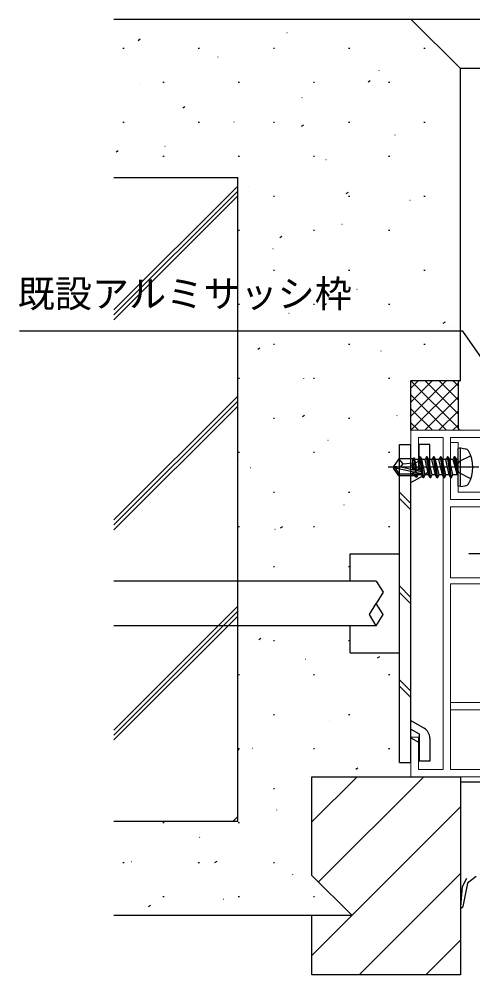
# Model space of a CAD drawing. Units: millimetres, scale not verified. Extents: x -437 to 438, y -331 to 329.
# Drawn here: x -123.4 to -31.7, y -232.8 to -39.8 of the extents above; entities that cross this region are included whole.
import ezdxf
from ezdxf.enums import TextEntityAlignment as Align

# ---------------------------------------------------------------- set-up
doc = ezdxf.new("R2010")
doc.units = ezdxf.units.MM
doc.header["$LTSCALE"] = 2
doc.layers.add('0-2_YKK_11', color=7, linetype='Continuous', lineweight=18)
for name, color, linetype in [('0-5_YKK_13', 4, 'Continuous'), ('0-7_YKK_D', 6, 'Continuous'), ('0-9_YSS_K', 3, 'Continuous'), ('0-A_YSS_KE', 3, 'Continuous')]:
    doc.layers.add(name, color=color, linetype=linetype)
doc.styles.add('ＭＳ ゴシック', font='')
doc.styles.get('ＭＳ ゴシック').set_extended_font_data('MS Gothic')

msp = doc.modelspace()

# ---------------------------------------------------------------- linework, layer by layer
at = {"layer": '0-2_YKK_11', "color": 4}
for points in [[(-19.2, -122.8), (-44.2, -122.8), (-44.2, -130.8), (-42.7, -130.8), (-42.7, -124.3), (-37.7, -124.3), (-37.7, -191.3), (-42.7, -191.3), (-42.7, -184.8), (-44.2, -184.8), (-44.2, -192.8), (-19.2, -192.8)], [(-20.7, -136.8), (-36.2, -136.8), (-36.2, -124.3), (-21.5, -124.3)], [(-27.4, -152.6), (-36.2, -152.6), (-36.2, -138.3), (-23, -138.3)], [(-20.7, -191.3), (-36.2, -191.3), (-36.2, -153.8), (-26.2, -153.8)]]:
    msp.add_lwpolyline(points, dxfattribs=at)
at = {"layer": '0-2_YKK_11', "color": 1}
msp.add_lwpolyline([(-19.2, -135.3), (-19.2, -179.3), (-36.2, -179.3), (-36.2, -177.8), (-20.7, -177.8), (-20.7, -170), (-20.9, -169.8), (-21.2, -169.5), (-21.2, -140.1), (-20.9, -139.8), (-20.7, -139.6), (-20.7, -136.8), (-36.2, -136.8), (-36.2, -125.3), (-34.7, -125.3), (-34.7, -129.629), (-34.843, -129.821), (-34.843, -130.779), (-34.7, -130.971), (-34.7, -135.3)], close=True, dxfattribs=at)
at = {"layer": '0-5_YKK_13'}
for p, q in [((-46.501, -125.672), (-44.201, -125.672)), ((-46.501, -189.928), (-46.501, -125.672)), ((-44.201, -189.928), (-44.201, -125.672)), ((-40.4, -125.675), (-42.549, -125.675)), ((-42.549, -130.703), (-42.549, -125.675)), ((-40.401, -129.867), (-40.401, -125.675)), ((-34.2, -126.388), (-34.7, -126.476)), ((-34.7, -134.124), (-34.7, -126.476)), ((-34.2, -126.388), (-33.225, -126.56)), ((-34.2, -134.212), (-34.2, -126.388)), ((-46.654, -128.6), (-47.7, -130.15)), ((-43.729, -128.6), (-46.654, -128.6)), ((-45.8, -129.6), (-46.654, -128.6)), ((-44.201, -129.925), (-42.549, -128.971)), ((-43.8, -130.844), (-43.8, -128.6)), ((-43.476, -130.918), (-43.8, -129.252)), ((-43.729, -128.6), (-43.634, -128.4)), ((-43.634, -128.4), (-43.432, -128.75)), ((-43.21, -130.978), (-43.634, -128.4)), ((-42.767, -128.75), (-43.432, -128.75)), ((-42.914, -131.046), (-43.432, -128.75)), ((-42.45, -128.2), (-42.767, -128.75)), ((-42.213, -131.205), (-42.767, -128.75)), ((-41.75, -132.4), (-42.45, -128.2)), ((-42.35, -128.2), (-42.45, -128.2)), ((-42.35, -128.2), (-41.65, -132.4)), ((-42.35, -128.2), (-42.032, -128.75)), ((-41.332, -131.85), (-42.032, -128.75)), ((-41.367, -128.75), (-42.032, -128.75)), ((-41.05, -128.2), (-41.367, -128.75)), ((-40.35, -132.4), (-41.05, -128.2)), ((-40.95, -128.2), (-41.05, -128.2)), ((-40.95, -128.2), (-40.25, -132.4)), ((-40.95, -128.2), (-40.632, -128.75)), ((-39.932, -131.85), (-40.632, -128.75)), ((-39.967, -128.75), (-40.632, -128.75)), ((-39.65, -128.2), (-39.967, -128.75)), ((-38.95, -132.4), (-39.65, -128.2)), ((-39.55, -128.2), (-39.65, -128.2)), ((-39.55, -128.2), (-38.85, -132.4)), ((-39.55, -128.2), (-39.232, -128.75)), ((-38.532, -131.85), (-39.232, -128.75)), ((-38.567, -128.75), (-39.232, -128.75)), ((-38.25, -128.2), (-38.567, -128.75)), ((-37.55, -132.4), (-38.25, -128.2)), ((-38.15, -128.2), (-38.25, -128.2)), ((-38.15, -128.2), (-37.45, -132.4)), ((-38.15, -128.2), (-37.832, -128.75)), ((-37.132, -131.85), (-37.832, -128.75)), ((-37.167, -128.75), (-37.832, -128.75)), ((-36.85, -128.2), (-37.167, -128.75)), ((-36.467, -131.85), (-37.167, -128.75)), ((-36.15, -132.4), (-36.85, -128.2)), ((-36.75, -128.2), (-36.85, -128.2)), ((-36.75, -128.2), (-36.432, -128.75)), ((-36.75, -128.2), (-36.05, -132.4)), ((-35.732, -131.85), (-36.432, -128.75)), ((-35.767, -128.75), (-36.432, -128.75)), ((-35.45, -128.2), (-35.767, -128.75)), ((-35.767, -128.75), (-34.85, -131.8)), ((-35.35, -128.2), (-35.45, -128.2)), ((-35.35, -128.2), (-35.45, -128.2)), ((-34.85, -131.8), (-35.45, -128.2)), ((-35.35, -128.2), (-35.032, -128.75)), ((-35.35, -128.2), (-34.75, -131.8)), ((-34.9, -128.75), (-35.032, -128.75)), ((-34.75, -131.8), (-35.032, -128.75)), ((-30.5, -130.3), (-48.81, -130.3)), ((-47.7, -130.15), (-47.7, -130.45)), ((-46.194, -130.3), (-47.7, -130.15)), ((-46.194, -130.3), (-47.7, -130.3)), ((-47.338, -130.45), (-47.7, -130.45)), ((-46.654, -132), (-47.7, -130.45)), ((-42.09, -131.643), (-47.338, -130.45)), ((-42.193, -131.21), (-46.194, -130.3)), ((-44.201, -131.657), (-42.549, -130.703)), ((-46.654, -132), (-46.495, -131.7)), ((-43.381, -132), (-46.654, -132)), ((-44.201, -133.389), (-41.551, -131.859)), ((-43.8, -132), (-43.8, -131.7)), ((-43.208, -132.3), (-43.324, -131.7)), ((-42.992, -132.3), (-43.208, -132.3)), ((-42.992, -132.3), (-43.091, -131.7)), ((-42.992, -132.3), (-42.732, -131.85)), ((-42.732, -131.85), (-42.767, -131.697)), ((-42.067, -131.85), (-42.732, -131.85)), ((-41.65, -132.4), (-41.75, -132.4)), ((-41.65, -132.4), (-41.332, -131.85)), ((-40.667, -131.85), (-41.332, -131.85)), ((-40.25, -132.4), (-40.35, -132.4)), ((-40.25, -132.4), (-39.932, -131.85)), ((-39.267, -131.85), (-39.932, -131.85)), ((-38.85, -132.4), (-38.95, -132.4)), ((-38.85, -132.4), (-38.532, -131.85)), ((-37.867, -131.85), (-38.532, -131.85)), ((-37.45, -132.4), (-37.55, -132.4)), ((-37.45, -132.4), (-37.132, -131.85)), ((-36.467, -131.85), (-37.132, -131.85)), ((-36.15, -132.4), (-36.467, -131.85)), ((-36.05, -132.4), (-36.15, -132.4)), ((-36.05, -132.4), (-35.732, -131.85)), ((-34.9, -131.85), (-35.732, -131.85)), ((-34.75, -131.8), (-34.85, -131.8)), ((-34.2, -134.212), (-34.7, -134.124)), ((-34.2, -134.212), (-33.225, -134.04)), ((-46.501, -135.327), (-44.201, -137.627)), ((-46.501, -136.611), (-44.201, -138.911)), ((-56.501, -147.8), (-46.501, -147.8)), ((-56.501, -153.3), (-56.501, -147.8)), ((-3.844, -147.8), (-32.537, -147.8)), ((-46.501, -154.271), (-44.201, -156.571)), ((-46.501, -155.554), (-44.201, -157.854)), ((-52.601, -159.784), (-52.601, -160.05)), ((-56.501, -167.8), (-56.501, -162.3)), ((-56.501, -167.8), (-46.501, -167.8)), ((-46.501, -173.215), (-44.201, -175.515)), ((-46.501, -174.498), (-44.201, -176.798)), ((-44.202, -181.461), (-41.552, -182.991)), ((-44.202, -183.193), (-42.55, -184.147)), ((-44.202, -184.925), (-42.55, -185.879)), ((-42.55, -184.147), (-42.55, -189.625)), ((-40.402, -184.983), (-40.402, -189.625)), ((-46.501, -189.928), (-44.201, -189.928)), ((-40.401, -189.625), (-42.55, -189.625))]:
    msp.add_line(p, q, dxfattribs=at)
for points in [[(-40.35, -132.4), (-40.667, -131.85), (-41.367, -128.75)], [(-38.95, -132.4), (-39.267, -131.85), (-39.967, -128.75)], [(-37.55, -132.4), (-37.867, -131.85), (-38.567, -128.75)], [(-32.12, -128), (-34.437, -129.155), (-35.046, -130.3)], [(-42.248, -131.7), (-46.495, -131.7), (-47.338, -130.45)], [(-46.301, -130.3), (-45.8, -129.6), (-43.8, -129.4)], [(-32.12, -132.6), (-34.437, -131.445), (-35.046, -130.3)], [(-43.208, -132.3), (-43.467, -131.85), (-43.501, -131.7)], [(-41.75, -132.4), (-42.067, -131.85), (-42.111, -131.658)], [(-51.201, -153.3), (-79.201, -153.3), (-104.201, -153.3)], [(-51.201, -153.3), (-49.801, -155.55), (-51.201, -157.8)], [(-51.201, -162.3), (-52.601, -160.05), (-51.201, -157.8)], [(-51.201, -162.3), (-49.801, -160.05), (-51.201, -157.8)], [(-49.801, -160.079), (-49.801, -160.064), (-49.801, -160.05)], [(-51.201, -162.3), (-79.201, -162.3), (-104.201, -162.3)], [(-34.2, -193.8), (-18.894, -193.8), (-14.894, -181.1), (-10.7, -181.1)], [(-32.968, -213.341), (-33.877, -215.046), (-34.2, -218.987)], [(-31.029, -212.9), (-32.801, -214.273), (-33.7, -218.99)]]:
    msp.add_lwpolyline(points, dxfattribs=at)
for centre, radius, start, end in [((-33.382, -127.446), 0.9, 30.63591, 80), ((-38.2, -130.3), 6.5, 329.36409, 30.63591), ((-34.9, -128.55), 0.2, 270, 0), ((-42.248, -131.452), 0.248, 270, 77.19096), ((-42.701, -129.867), 2.3, 300.00025, 0), ((-34.9, -132.05), 0.2, 0, 90), ((-33.382, -133.154), 0.9, 280, 329.36409), ((-42.702, -184.983), 2.3, 359.99772, 59.99747), ((-33.95, -218.99), 0.25, 180, 0)]:
    msp.add_arc(centre, radius, start, end, dxfattribs=at)
at = {"layer": '0-7_YKK_D'}
msp.add_lwpolyline([(-19.725, -122.8), (-21.188, -120.711), (-33.729, -102.8), (-123.273, -102.8)], dxfattribs=at)
at = {"layer": '0-9_YSS_K'}
for p, q in [((-101.795, -39.843), (-101.747, -39.826)), ((-44.2, -39.798), (86.5, -39.798)), ((-99.327, -44.083), (-98.91, -43.807)), ((-69.248, -42.522), (-69.201, -42.506)), ((-102.4, -45.65), (-102.15, -45.65)), ((-87.2, -45.65), (-86.95, -45.65)), ((-72, -45.65), (-71.75, -45.65)), ((-56.8, -45.65), (-56.55, -45.65)), ((-41.6, -45.65), (-41.35, -45.65)), ((-83.199, -47.463), (-83.152, -47.446)), ((-50.653, -50.142), (-50.606, -50.126)), ((86.5, -49.798), (-34.2, -49.798)), ((-98.8, -52.987), (-98.753, -52.97)), ((-94.325, -52.525), (-94.075, -52.525)), ((-79.125, -52.525), (-78.875, -52.525)), ((-63.925, -52.525), (-63.675, -52.525)), ((-52.843, -52.494), (-52.426, -52.218)), ((-48.725, -52.525), (-48.475, -52.525)), ((-66.254, -55.667), (-66.207, -55.65)), ((-90.303, -57.699), (-89.886, -57.423)), ((-102.4, -60.6), (-102.15, -60.6)), ((-87.2, -60.6), (-86.95, -60.6)), ((-79.969, -60.524), (-79.922, -60.507)), ((-72, -60.6), (-71.75, -60.6)), ((-66.29, -61.394), (-65.873, -61.118)), ((-56.8, -60.6), (-56.55, -60.6)), ((-41.6, -60.6), (-41.35, -60.6)), ((-47.423, -63.203), (-47.376, -63.186)), ((-93.92, -65.464), (-93.873, -65.447)), ((-103.749, -66.599), (-103.332, -66.323)), ((-94.325, -67.475), (-94.075, -67.475)), ((-79.125, -67.475), (-78.875, -67.475)), ((-63.925, -67.475), (-63.675, -67.475)), ((-48.725, -67.475), (-48.475, -67.475)), ((-61.374, -68.143), (-61.327, -68.127)), ((-104.201, -98.51), (-79.201, -73.51)), ((-104.201, -99.51), (-79.201, -74.51)), ((-76.975, -73.668), (-76.928, -73.651)), ((-57.265, -75.01), (-56.848, -74.734)), ((-104.201, -100.51), (-79.201, -75.51)), ((-72, -75.55), (-71.75, -75.55)), ((-56.8, -75.55), (-56.55, -75.55)), ((-44.429, -76.347), (-44.381, -76.331)), ((-41.6, -75.55), (-41.35, -75.55)), ((-79.125, -82.425), (-78.875, -82.425)), ((-63.925, -82.425), (-63.675, -82.425)), ((-58.144, -81.204), (-58.097, -81.188)), ((-48.725, -82.425), (-48.475, -82.425)), ((-70.712, -83.91), (-70.295, -83.634)), ((-72.095, -86.145), (-72.048, -86.128)), ((-72, -90.5), (-71.75, -90.5)), ((-56.8, -90.5), (-56.55, -90.5)), ((-41.6, -90.5), (-41.35, -90.5)), ((-39.549, -88.824), (-39.502, -88.808)), ((-55.15, -94.349), (-55.102, -94.332)), ((-79.125, -97.375), (-78.875, -97.375)), ((-63.925, -97.375), (-63.675, -97.375)), ((-61.687, -97.526), (-61.271, -97.25)), ((-48.725, -97.375), (-48.475, -97.375)), ((-68.865, -99.206), (-68.818, -99.189)), ((-37.674, -101.221), (-37.257, -100.945)), ((-36.319, -101.885), (-36.272, -101.868)), ((-75.134, -106.426), (-74.717, -106.15)), ((-72, -105.45), (-71.75, -105.45)), ((-56.8, -105.45), (-56.55, -105.45)), ((-41.6, -105.45), (-41.35, -105.45)), ((-50.27, -106.826), (-50.223, -106.809)), ((-79.125, -112.325), (-78.875, -112.325)), ((-65.871, -112.35), (-65.823, -112.333)), ((-63.925, -112.325), (-63.675, -112.325)), ((-48.725, -112.325), (-48.475, -112.325)), ((-44.201, -117.128), (-39.872, -112.8)), ((-44.201, -119.957), (-37.044, -112.8)), ((-44.201, -114.3), (-42.701, -112.8)), ((-34.701, -122.315), (-44.201, -112.815)), ((-44.201, -122.785), (-34.701, -113.285)), ((-34.701, -119.486), (-41.387, -112.8)), ((-34.701, -116.658), (-38.559, -112.8)), ((-34.701, -113.829), (-35.73, -112.8)), ((-34.701, -113.3), (-34.701, -122.3)), ((-37.044, -122.8), (-44.201, -115.643)), ((-104.201, -140.937), (-79.201, -115.937)), ((-104.201, -141.937), (-79.201, -116.937)), ((-41.387, -122.8), (-34.701, -116.114)), ((-104.201, -142.937), (-79.201, -117.937)), ((-39.872, -122.8), (-44.201, -118.472)), ((-38.559, -122.8), (-34.701, -118.942)), ((-72, -120.4), (-71.75, -120.4)), ((-66.11, -120.042), (-65.693, -119.766)), ((-56.8, -120.4), (-56.55, -120.4)), ((-47.04, -119.886), (-46.993, -119.87)), ((-42.701, -122.8), (-44.201, -121.3)), ((-35.73, -122.8), (-34.701, -121.771)), ((-60.991, -124.827), (-60.944, -124.81)), ((-79.125, -127.275), (-78.875, -127.275)), ((-63.925, -127.275), (-63.675, -127.275)), ((-48.725, -127.275), (-48.475, -127.275)), ((-79.201, -128.707), (-79.139, -128.666)), ((-76.592, -130.351), (-76.544, -130.335)), ((-72, -135.35), (-71.75, -135.35)), ((-56.8, -135.35), (-56.55, -135.35)), ((-57.761, -137.888), (-57.714, -137.871)), ((-79.125, -142.225), (-78.875, -142.225)), ((-71.712, -142.828), (-71.665, -142.811)), ((-70.532, -142.558), (-70.115, -142.282)), ((-63.925, -142.225), (-63.675, -142.225)), ((-48.725, -142.225), (-48.475, -142.225)), ((-46.519, -146.253), (-46.501, -146.241)), ((-72, -150.3), (-71.75, -150.3)), ((-56.8, -150.3), (-56.55, -150.3)), ((-104.201, -183.363), (-79.201, -158.363)), ((-104.201, -184.363), (-79.201, -159.363)), ((-104.201, -185.363), (-79.201, -160.363)), ((-74.954, -165.074), (-74.537, -164.798)), ((-72, -165.25), (-71.75, -165.25)), ((-56.8, -165.25), (-56.55, -165.25)), ((-65.487, -169.033), (-65.44, -169.017)), ((-50.941, -168.769), (-50.524, -168.493)), ((-79.125, -172.125), (-78.875, -172.125)), ((-63.925, -172.125), (-63.675, -172.125)), ((-48.725, -172.125), (-48.475, -172.125)), ((-79.201, -173.89), (-79.156, -173.874)), ((-46.656, -176.57), (-46.609, -176.553)), ((-72, -180.2), (-71.75, -180.2)), ((-56.8, -180.2), (-56.55, -180.2)), ((-60.608, -181.51), (-60.56, -181.493)), ((-79.125, -187.075), (-78.875, -187.075)), ((-76.208, -187.035), (-76.161, -187.018)), ((-63.925, -187.075), (-63.675, -187.075)), ((-48.725, -187.075), (-48.475, -187.075)), ((-79.201, -187.474), (-78.959, -187.314)), ((-55.363, -191.285), (-54.946, -191.009)), ((-64.201, -201.912), (-55.089, -192.8)), ((-62.86, -214.041), (-41.619, -192.8)), ((-72, -195.15), (-71.75, -195.15)), ((-71.329, -199.511), (-71.281, -199.495)), ((-56.125, -220.776), (-34.201, -198.852)), ((-94.325, -202.025), (-94.075, -202.025)), ((-80.211, -201.8), (-79.201, -200.79)), ((-79.211, -201.8), (-79.201, -201.79)), ((-79.125, -202.025), (-78.875, -202.025)), ((-86.929, -205.036), (-86.882, -205.019)), ((-102.4, -210.1), (-102.15, -210.1)), ((-100.645, -209.893), (-100.598, -209.876)), ((-87.2, -210.1), (-86.95, -210.1)), ((-83.798, -210.106), (-83.381, -209.83)), ((-72, -210.1), (-71.75, -210.1)), ((-68.098, -212.572), (-68.051, -212.556)), ((-54.678, -232.8), (-34.201, -212.323)), ((-94.325, -216.975), (-94.075, -216.975)), ((-82.05, -217.513), (-82.002, -217.496)), ((-79.125, -216.975), (-78.875, -216.975)), ((-63.925, -216.975), (-63.675, -216.975)), ((-97.245, -219.006), (-96.828, -218.73)), ((-64.201, -228.852), (-56.148, -220.8)), ((-41.208, -232.8), (-34.201, -225.793))]:
    msp.add_line(p, q, dxfattribs=at)
for centre, start, end in [((-34.201, -113.3), 90, 180), ((-34.201, -122.3), 180, 270)]:
    msp.add_arc(centre, 0.5, start, end, dxfattribs=at)
at = {"layer": '0-A_YSS_KE'}
for p, q in [((-104.201, -39.798), (-44.201, -39.798)), ((-34.201, -49.798), (-44.201, -39.798)), ((-104.201, -71.8), (-79.201, -71.8)), ((-79.201, -201.8), (-79.201, -71.8)), ((-64.201, -192.8), (-34.201, -192.8)), ((-34.201, -192.8), (-34.201, -232.8)), ((-79.201, -201.8), (-104.201, -201.8)), ((-64.201, -220.8), (-104.201, -220.8)), ((-64.201, -232.8), (-64.201, -220.8)), ((-56.101, -220.8), (-64.201, -220.8)), ((-34.201, -232.8), (-64.201, -232.8))]:
    msp.add_line(p, q, dxfattribs=at)
for points in [[(-44.201, -122.8), (-44.201, -112.8), (-34.201, -112.8), (-34.201, -49.798)], [(-56.101, -220.8), (-64.201, -212.7), (-64.201, -192.8)]]:
    msp.add_lwpolyline(points, dxfattribs=at)

# ---------------------------------------------------------------- texts
at = {"layer": '0-7_YKK_D', "style": 'ＭＳ ゴシック'}
msp.add_text('既設アルミサッシ枠', height=5.499, dxfattribs=at).set_placement((-123.647, -99.65), align=Align.BOTTOM_LEFT)

doc.saveas('drawing.dxf')
